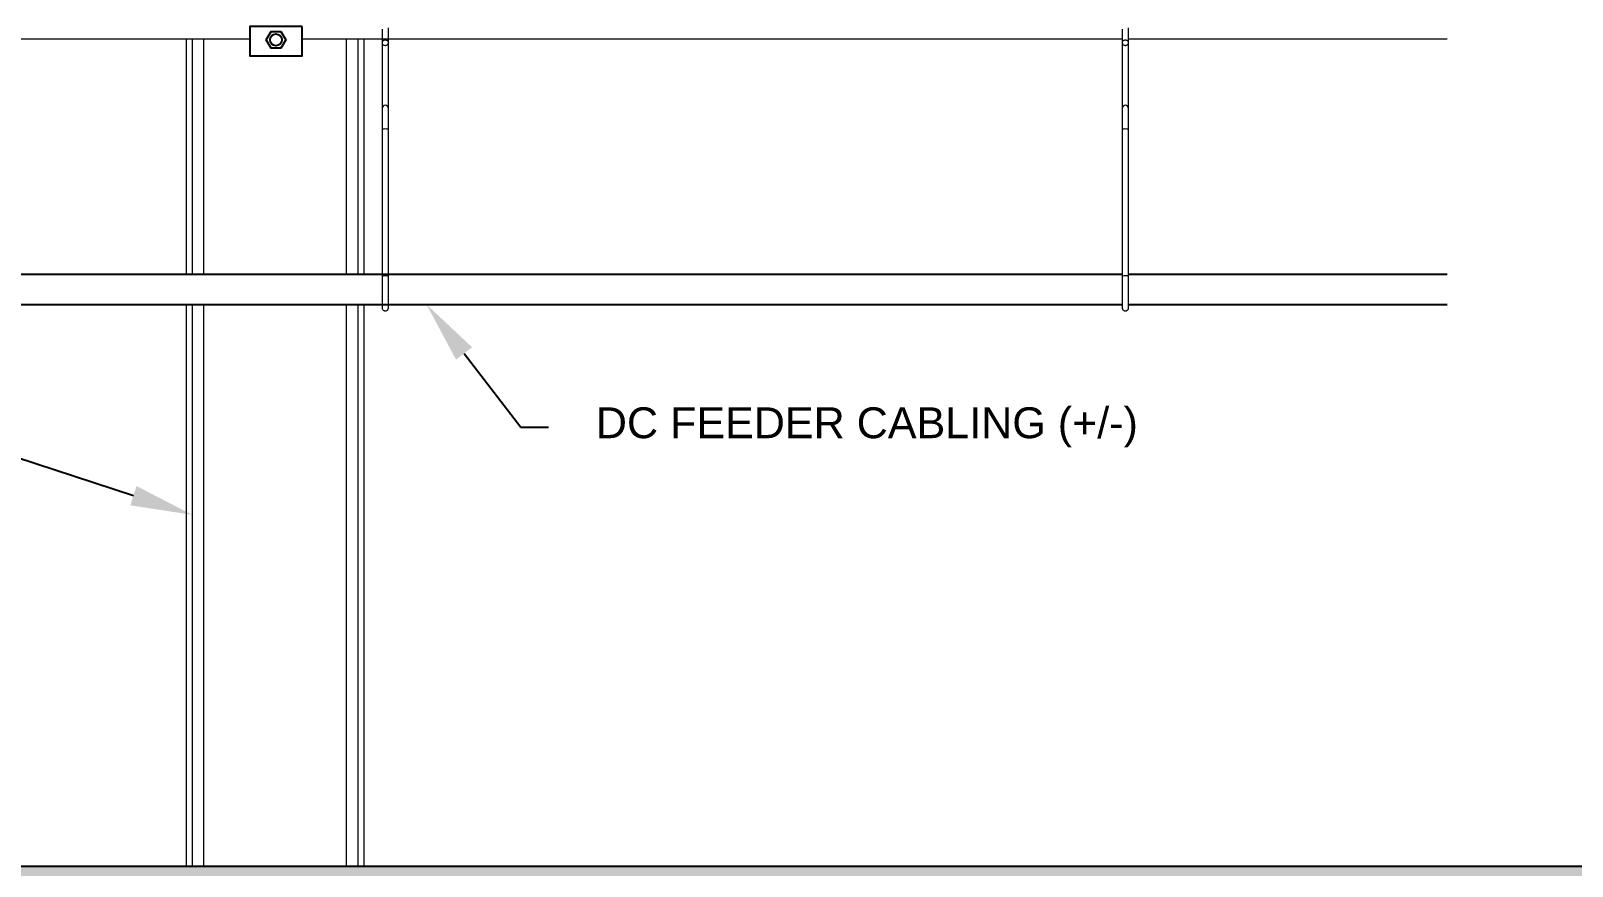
# Model space of a CAD drawing. Header units: feet. Extents: x -17 to 1389, y -162 to 787.
# Drawn here: x 579.53 to 629.51, y 446.21 to 473.28 of the extents above; entities that cross this region are included whole.
import ezdxf
from ezdxf import colors
from ezdxf.entities.mleader import LeaderData, LeaderLine
from ezdxf.math import Vec2, Vec3

# ---------------------------------------------------------------- set-up
doc = ezdxf.new("R2010")
doc.units = ezdxf.units.FT
doc.header["$MEASUREMENT"] = 0
for name, color, linetype in [('ATI CENTER SUPPORT', 7, 'Continuous'), ('ATI_EARTH', 34, 'Continuous'), ('E-CABL-DC FEEDER', 20, 'AC_CABLE'), ('E-FIN-GR', 4, 'Continuous'), ('G-ANNO-TEXT', 1, 'Continuous'), ('S-STEL-ANGL', 3, 'Continuous'), ('WIRE MANAGEMENT', 4, 'Continuous')]:
    doc.layers.add(name, color=color, linetype=linetype)
doc.styles.add('NEI-A', font='arial.ttf')
doc.styles.get("Standard").update_dxf_attribs({"font": 'arial.ttf'})
doc.linetypes.add('AC_CABLE', pattern='A,1,-0.2,["AC",Standard,S=0.1,R=0,X=-0.1,Y=-0.05],-0.2', length=1.4)

msp = doc.modelspace()

# ---------------------------------------------------------------- hatches: boundary and pattern name
at = {"layer": 'ATI_EARTH'}
h = msp.add_hatch(dxfattribs=at)
h.set_pattern_fill('EARTH', color=256, scale=1.139728, angle=45)
h.set_pattern_definition([(45, (-15599793.698, -7767914.92), (0, 10.2350524967), [7.237275026, -7.237275026]), (45, (-15599795.617, -7767913.001), (0, 10.2350524967), [7.237275026, -7.237275026]), (45, (-15599797.5364, -7767911.082), (0, 10.2350524967), [7.237275026, -7.237275026]), (135, (-15599797.5364, -7767909.8024), (-10.2350524967, 0), [7.237275026, -7.237275026]), (135, (-15599795.617, -7767907.883), (-10.2350524967, 0), [7.237275026, -7.237275026]), (135, (-15599793.698, -7767905.964), (-10.2350524967, 0), [7.237275026, -7.237275026])])
edge = h.paths.add_edge_path()
edge.add_line((455.52826, 446.20575), (455.52826, 428.20575))
edge.add_line((455.52826, 428.20575), (456.77826, 428.20575))
edge.add_line((456.77826, 428.20575), (456.77826, 446.20575))
edge.add_line((456.77826, 446.20575), (461.08817, 446.20575))
edge.add_line((461.08817, 446.20575), (461.08817, 416.20575))
edge.add_arc((462.81312, 415.0793), 2.06018, 146.853886, 393.146114)
edge.add_line((464.53807, 416.20575), (464.53807, 446.20575))
edge.add_line((464.53807, 446.20575), (470.03225, 446.20575))
edge.add_line((470.03225, 446.20575), (470.03225, 416.20575))
edge.add_arc((471.76533, 415.086), 2.06335, 147.133224, 392.866776)
edge.add_line((473.49841, 416.20575), (473.49841, 446.20575))
edge.add_line((473.49841, 446.20575), (479.02479, 446.20575))
edge.add_line((479.02479, 446.20575), (479.02479, 416.20575))
edge.add_arc((480.71975, 415.05704), 2.04754, 145.873699, 394.126301)
edge.add_line((482.41472, 416.20575), (482.41472, 446.20575))
edge.add_line((482.41472, 446.20575), (487.93074, 446.20575))
edge.add_line((487.93074, 446.20575), (487.93074, 416.20575))
edge.add_arc((489.64817, 415.07274), 2.05749, 146.586554, 393.413446)
edge.add_line((491.36559, 416.20575), (491.36559, 446.20575))
edge.add_line((491.36559, 446.20575), (677.67082, 446.20575))
edge.add_line((677.67082, 446.20575), (652.37961, 434.7891))
edge.add_line((652.37961, 434.7891), (608.6855, 425.9639))
edge.add_line((608.6855, 425.9639), (579.08646, 423.62712))
edge.add_line((579.08646, 423.62712), (526.17423, 418.3396))
edge.add_line((526.17423, 418.3396), (499.47667, 409.17758))
edge.add_line((499.47667, 409.17758), (452.44545, 409.17758))
edge.add_line((452.44545, 409.17758), (410.79481, 416.61544))
edge.add_line((410.79481, 416.61544), (353.05855, 423.36602))
edge.add_line((353.05855, 423.36602), (306.39394, 428.34891))
edge.add_line((306.39394, 428.34891), (251.91841, 446.20575))
edge.add_line((251.91841, 446.20575), (455.52826, 446.20575))

# ---------------------------------------------------------------- linework, layer by layer
at = {"layer": 'ATI CENTER SUPPORT', "color": 8, "linetype": 'Continuous', "lineweight": 15}
for p, q in [((584.56894, 464.41255), (584.56894, 446.20575)), ((584.76149, 464.41255), (584.76149, 446.20575)), ((585.13176, 464.41255), (585.13176, 446.20575)), ((589.76268, 464.41255), (589.76268, 446.20575)), ((590.13296, 464.41255), (590.13296, 446.20575)), ((590.3255, 464.41255), (590.3255, 446.20575))]:
    msp.add_line(p, q, dxfattribs=at)
for points in [[(584.56894, 473.02302), (584.56894, 465.39755)], [(584.76149, 473.02302), (584.76149, 465.39755)], [(585.13176, 473.02302), (585.13176, 465.39755)], [(589.76268, 473.02302), (589.76268, 465.39755)], [(590.13296, 473.02302), (590.13296, 465.39755)], [(590.3255, 473.02302), (590.3255, 465.39755)]]:
    msp.add_lwpolyline(points, dxfattribs=at)
at = {"layer": 'E-CABL-DC FEEDER', "linetype": 'Continuous'}
for points in [[(567.13007, 465.39755), (614.92151, 465.39755)], [(615.13007, 465.39755), (625.46611, 465.39755)]]:
    msp.add_lwpolyline(points, dxfattribs=at)
at = {"layer": 'E-FIN-GR'}
msp.add_lwpolyline([(491.20745, 446.20575), (677.67082, 446.20575)], dxfattribs=at)
at = {"layer": 'S-STEL-ANGL'}
msp.add_lwpolyline([(588.3296, 473.41929), (586.63328, 473.41929), (586.63328, 472.47614), (588.3296, 472.47614)], close=True, dxfattribs=at)
at = {"layer": 'S-STEL-ANGL', "flags": 128}
msp.add_lwpolyline([(587.1654, 472.99147), (587.32342, 473.26516), (587.63945, 473.26516), (587.79747, 472.99147), (587.63945, 472.71777), (587.32342, 472.71777)], close=True, dxfattribs=at)
at = {"layer": 'S-STEL-ANGL'}
msp.add_circle((587.48144, 472.99147), 0.19298, dxfattribs=at)
at = {"layer": 'WIRE MANAGEMENT', "color": 4, "linetype": 'Continuous', "lineweight": 18}
for p, q in [((590.92151, 473.34229), (590.92151, 472.8965)), ((591.13007, 472.8965), (591.13007, 473.37997)), ((614.92151, 473.34229), (614.92151, 472.8965)), ((615.13007, 472.8965), (615.13007, 473.37997)), ((567.13007, 473.02302), (586.63328, 473.02302)), ((588.3296, 473.02302), (614.92151, 473.02302)), ((590.92151, 472.8965), (590.92151, 464.30827)), ((591.13007, 464.30827), (591.13007, 472.8965)), ((615.13007, 473.02302), (625.46611, 473.02302))]:
    msp.add_line(p, q, dxfattribs=at)
for centre, radius, start, end in [((591.02561, 470.76667), 0.10422, 89.90163, 177.258081), ((591.02597, 470.76667), 0.10422, 2.741919, 90.09837), ((615.02561, 470.76667), 0.10422, 89.90163, 177.258081), ((615.02597, 470.76667), 0.10422, 2.741919, 90.09837), ((591.00211, 469.95384), 0.14854, 80.828011, 122.864295), ((591.04947, 469.95384), 0.14854, 57.135705, 99.171989), ((615.00211, 469.95384), 0.14854, 80.828011, 122.864295), ((615.04947, 469.95384), 0.14854, 57.135705, 99.171989), ((591.00212, 465.1963), 0.14858, 80.834506, 122.8578), ((591.04946, 465.1963), 0.14858, 57.1422, 99.165494), ((615.00212, 465.1963), 0.14858, 80.834506, 122.8578), ((615.04946, 465.1963), 0.14858, 57.1422, 99.165494)]:
    msp.add_arc(centre, radius, start, end, dxfattribs=at)
for points, knots in [([(591.05039, 472.81379), (591.04221, 472.8125), (591.0228, 472.80943), (590.99203, 472.81465), (590.96115, 472.82904), (590.93591, 472.85171), (590.92098, 472.88077), (590.92116, 472.91025), (590.9325, 472.93539), (590.95244, 472.95744), (590.9816, 472.97496), (591.01667, 472.98355), (591.05169, 472.98056), (591.0832, 472.96825), (591.10995, 472.94787), (591.12726, 472.92135), (591.13172, 472.89329), (591.12513, 472.86822), (591.10918, 472.84516), (591.08416, 472.82459), (591.06216, 472.81756), (591.05039, 472.81379)], [0, 0, 0, 0, 0.04193154, 0.099477, 0.15531906, 0.21333136, 0.26895792, 0.3159218, 0.35787466, 0.40647399, 0.46486042, 0.52824587, 0.58674798, 0.64065834, 0.6982008, 0.75522703, 0.79695093, 0.83888666, 0.88358568, 0.93767617, 1, 1, 1, 1]), ([(615.05039, 472.81379), (615.04221, 472.8125), (615.0228, 472.80943), (614.99203, 472.81465), (614.96115, 472.82904), (614.93591, 472.85171), (614.92098, 472.88077), (614.92116, 472.91025), (614.9325, 472.93539), (614.95244, 472.95744), (614.9816, 472.97496), (615.01667, 472.98355), (615.05169, 472.98056), (615.0832, 472.96825), (615.10995, 472.94787), (615.12726, 472.92135), (615.13172, 472.89329), (615.12513, 472.86822), (615.10918, 472.84516), (615.08416, 472.82459), (615.06216, 472.81756), (615.05039, 472.81379)], [0, 0, 0, 0, 0.04193154, 0.099477, 0.15531906, 0.21333136, 0.26895792, 0.3159218, 0.35787466, 0.40647399, 0.46486042, 0.52824587, 0.58674798, 0.64065834, 0.6982008, 0.75522703, 0.79695093, 0.83888666, 0.88358568, 0.93767617, 1, 1, 1, 1]), ([(591.12986, 471.48899), (591.12994, 471.49525), (591.13019, 471.51463), (591.13012, 471.534), (591.13007, 471.54713)], [0, 0, 0, 0, 0.3227955, 1, 1, 1, 1]), ([(615.12986, 471.48899), (615.12994, 471.49525), (615.13019, 471.51463), (615.13012, 471.534), (615.13007, 471.54713)], [0, 0, 0, 0, 0.3227955, 1, 1, 1, 1]), ([(590.92151, 464.30683), (590.92227, 464.29816), (590.92372, 464.28162), (590.93641, 464.25404), (590.95758, 464.22966), (590.98494, 464.21345), (591.01166, 464.20561), (591.04242, 464.20509), (591.07191, 464.21555), (591.09595, 464.23277), (591.11317, 464.25205), (591.12697, 464.27715), (591.12901, 464.29667), (591.13007, 464.30683)], [0, 0, 0, 0, 0.08122491, 0.15499666, 0.28126271, 0.37854637, 0.44992378, 0.54101723, 0.66320251, 0.73640926, 0.81717991, 0.90487523, 1, 1, 1, 1])]:
    msp.add_open_spline(points, degree=3, knots=knots, dxfattribs=at)

# ---------------------------------------------------------------- leaders
at = {"layer": 'G-ANNO-TEXT'}
ml = msp.add_multileader_mtext('Standard', dxfattribs=at)
ml.set_content('\\pxql,t3.00005;DC FEEDER CABLING (+/-)', color=256, style='NEI-A')
ml.set_leader_properties()
ml.build(insert=Vec2(0, 0))
ml.multileader.update_dxf_attribs({"dogleg_length": 3.07146, "arrow_head_size": 2})
ctx = ml.context
ctx.base_point, ctx.char_height, ctx.arrow_head_size, ctx.landing_gap_size, ctx.plane_origin = Vec3(596.31828, 460.4313), 1, 2, 1.53573, Vec3(1382.04752, -86.32229)
notes = []
notes.append((ctx, [(0, (1, 1, 0), (595.41859, 460.4313), (1, 0), 0.89968, [(1, [(592.36304, 464.41255)], 0, [])])]))
ctx.mtext.insert, ctx.mtext.width, ctx.mtext.flow_direction = Vec3(597.85401, 461.0783), 17.5406958, 5
ctx.mtext.has_bg_fill, ctx.mtext.bg_color, ctx.mtext.bg_scale_factor, ctx.mtext.bg_transparency, ctx.mtext.use_window_bg_color = 1, -1073741824, 1.5, 0, 1
for ctx, leaders in notes:
    for number, flags, end, landing, length, lines in leaders:
        leader = LeaderData()
        leader.index, (leader.has_last_leader_line, leader.has_dogleg_vector, leader.attachment_direction) = number, flags
        leader.last_leader_point, leader.dogleg_vector, leader.dogleg_length = Vec3(end), Vec3(landing), length
        for number, points, colour, breaks in lines:
            line = LeaderLine()
            line.index, line.vertices, line.color, line.breaks = number, Vec3.list(points), colors.encode_raw_color(colour), breaks
            leader.lines.append(line)
        ctx.leaders.append(leader)

# ---------------------------------------------------------------- next in the draw order: linework, layer by layer
at = {"layer": 'E-CABL-DC FEEDER', "linetype": 'Continuous'}
for points in [[(567.13007, 464.41255), (614.92151, 464.41255)], [(615.13007, 464.41255), (625.46611, 464.41255)]]:
    msp.add_lwpolyline(points, dxfattribs=at)
at = {"layer": 'WIRE MANAGEMENT', "color": 4, "linetype": 'Continuous', "lineweight": 18}
for p, q in [((614.92151, 472.8965), (614.92151, 464.30827)), ((615.13007, 464.30827), (615.13007, 472.8965))]:
    msp.add_line(p, q, dxfattribs=at)
msp.add_open_spline([(614.92151, 464.30683), (614.92227, 464.29816), (614.92372, 464.28162), (614.93641, 464.25404), (614.95758, 464.22966), (614.98494, 464.21345), (615.01166, 464.20561), (615.04242, 464.20509), (615.07191, 464.21555), (615.09595, 464.23277), (615.11317, 464.25205), (615.12697, 464.27715), (615.12901, 464.29667), (615.13007, 464.30683)], degree=3, knots=[0, 0, 0, 0, 0.08122491, 0.15499666, 0.28126271, 0.37854637, 0.44992378, 0.54101723, 0.66320251, 0.73640926, 0.81717991, 0.90487523, 1, 1, 1, 1], dxfattribs=at)

# ---------------------------------------------------------------- next in the draw order: leaders
at = {"layer": 'G-ANNO-TEXT'}
ml = msp.add_multileader_mtext('Standard', dxfattribs=at)
ml.set_content('(TYP.) TRACKER STRUCTURE POST', color=256, style='NEI-A')
ml.set_leader_properties()
ml.build(insert=Vec2(0, 0))
ml.multileader.update_dxf_attribs({"dogleg_length": 0.89968, "arrow_head_size": 2})
ctx = ml.context
ctx.base_point, ctx.char_height, ctx.arrow_head_size, ctx.landing_gap_size, ctx.plane_origin = Vec3(547.8926, 460.4313), 1, 2, 1.53573, Vec3(499.80886, 395.18104)
notes = []
notes.append((ctx, [(1, (1, 1, 0), (576.0445, 460.4313), (-1, 0), 0.89968, [(0, [(584.76148, 457.59551)], 0, [])])]))
ctx.mtext.insert, ctx.mtext.width, ctx.mtext.flow_direction = Vec3(549.42833, 461.0783), 26.4816755, 5
ctx.mtext.has_bg_fill, ctx.mtext.bg_color, ctx.mtext.bg_scale_factor, ctx.mtext.bg_transparency, ctx.mtext.use_window_bg_color = 1, -1073741824, 1.5, 0, 1
for ctx, leaders in notes:
    for number, flags, end, landing, length, lines in leaders:
        leader = LeaderData()
        leader.index, (leader.has_last_leader_line, leader.has_dogleg_vector, leader.attachment_direction) = number, flags
        leader.last_leader_point, leader.dogleg_vector, leader.dogleg_length = Vec3(end), Vec3(landing), length
        for number, points, colour, breaks in lines:
            line = LeaderLine()
            line.index, line.vertices, line.color, line.breaks = number, Vec3.list(points), colors.encode_raw_color(colour), breaks
            leader.lines.append(line)
        ctx.leaders.append(leader)

doc.saveas('drawing.dxf')
